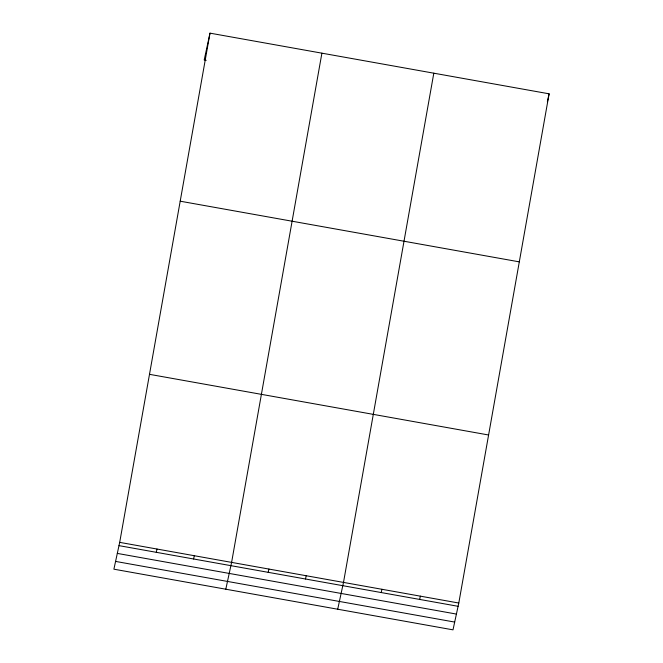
<?xml version="1.0" encoding="UTF-8"?>
<svg xmlns="http://www.w3.org/2000/svg" width="663" height="663" viewBox="0 0 663 663"><rect width="100%" height="100%" fill="white"/><g stroke="black" fill="none" stroke-linecap="round" stroke-linejoin="round"><path stroke-width="0.99" d="M119.696 542.367L209.997 33.15L549.105 93.814L458.796 603.032L453.003 629.85L113.895 569.185L119.696 542.367L458.796 603.032M321.903 53.173L231.602 562.39L225.801 589.208M433.809 73.187L343.5 582.404L337.707 609.222M209.997 33.15L204.204 59.968L206.218 60.325M156.286 552.312L156.998 549.039M193.588 558.984L194.3 555.718M268.192 572.326L268.905 569.061M305.494 579.006L306.198 575.733M381.225 592.548L381.938 589.283M419.662 599.427L420.367 596.161M547.348 101.945L549.105 93.814M180.195 201.196L519.303 261.86M149.498 374.33L488.598 434.994M118.992 545.641L458.092 606.305M117.31 553.406L456.409 614.071M115.577 561.412L454.677 622.076"/></g></svg>
